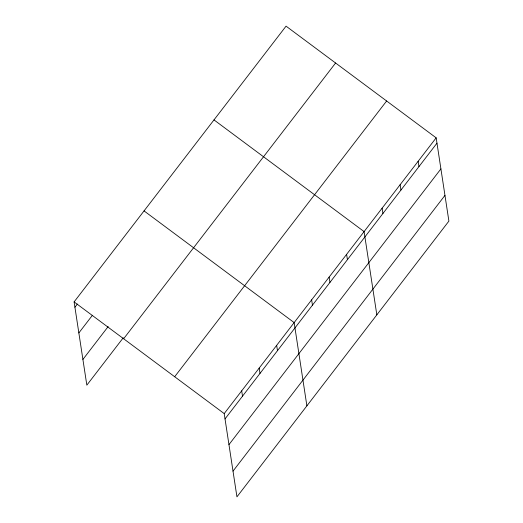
<?xml version="1.0" encoding="UTF-8"?>
<svg xmlns="http://www.w3.org/2000/svg" width="523" height="523" viewBox="0 0 523 523"><rect width="100%" height="100%" fill="white"/><g stroke="black" fill="none" stroke-linecap="round" stroke-linejoin="round"><path stroke-width="0.78" d="M74.103 301.902L286.055 26.15L436.162 137.843L448.897 221.098L236.945 496.85L224.21 413.595L74.103 301.902L86.838 385.157L123.271 337.76M74.913 307.23L77.345 304.066M78.849 332.942L92.453 315.251M82.902 359.438L108.163 326.581M123.637 338.76L335.589 63.008M174.669 376.737L386.628 100.985M224.21 413.595L436.162 137.843M225.021 418.923L436.973 143.171M228.956 444.635L440.909 168.883M233.01 471.131L444.962 195.38M213.992 119.904L364.093 231.597L376.835 314.853M144.047 210.906L294.155 322.599L306.89 405.855M418.145 161.28L418.962 166.608M400.128 184.724L400.945 190.045M382.11 208.161L382.928 213.489M346.612 254.348L347.422 259.676M329.124 277.098L329.941 282.427M311.636 299.849L312.453 305.171M276.667 345.35L277.478 350.672M259.179 368.094L259.996 373.422M241.691 390.844L242.509 396.173"/></g></svg>
